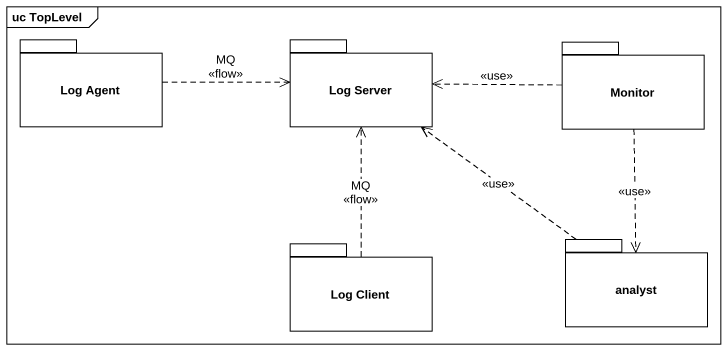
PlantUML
@startuml
mainframe uc TopLevel
package "Log Agent" as Log_Agent {
}
package "Log Server" as Log_Server {
}
package Monitor {
}
package "Log Client" as Log_Client {
}
package analyst {
}
Log_Agent .right.> Log_Server : MQ\n<<flow>>
Monitor .left.> Log_Server : <<use>>
Monitor ..> analyst : <<use>>
Log_Client .up.> Log_Server : MQ\n<<flow>>
analyst .up.> Log_Server : <<use>>
@enduml
